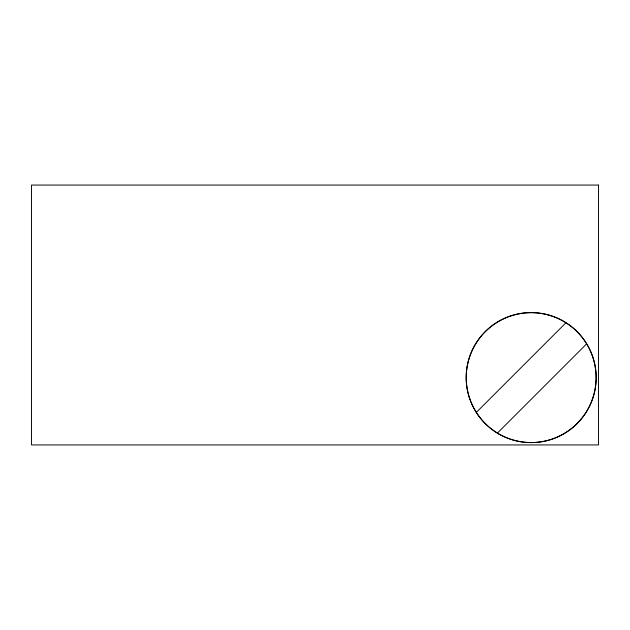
<?xml version="1.0" encoding="UTF-8"?>
<svg xmlns="http://www.w3.org/2000/svg" width="630" height="630" viewBox="0 0 630 630"><rect width="100%" height="100%" fill="white"/><g stroke="black" fill="none" stroke-linecap="round" stroke-linejoin="round"><path stroke-width="0.94" d="M476.312 412.414L565.976 322.749A64.969 64.969 0 0 1 586.349 411.902A64.969 64.969 0 0 1 497.393 433.101A64.969 64.969 0 0 1 476.312 412.414A64.969 64.969 0 0 1 565.976 322.749M497.393 433.101L586.664 343.83M598.5 185.062L31.5 185.062L31.5 444.938L598.5 444.938L598.5 185.062M498.684 433.873A64.969 64.969 0 0 0 596.137 377.606A64.969 64.969 0 0 0 498.684 321.339A64.969 64.969 0 0 0 498.684 433.873"/></g></svg>
